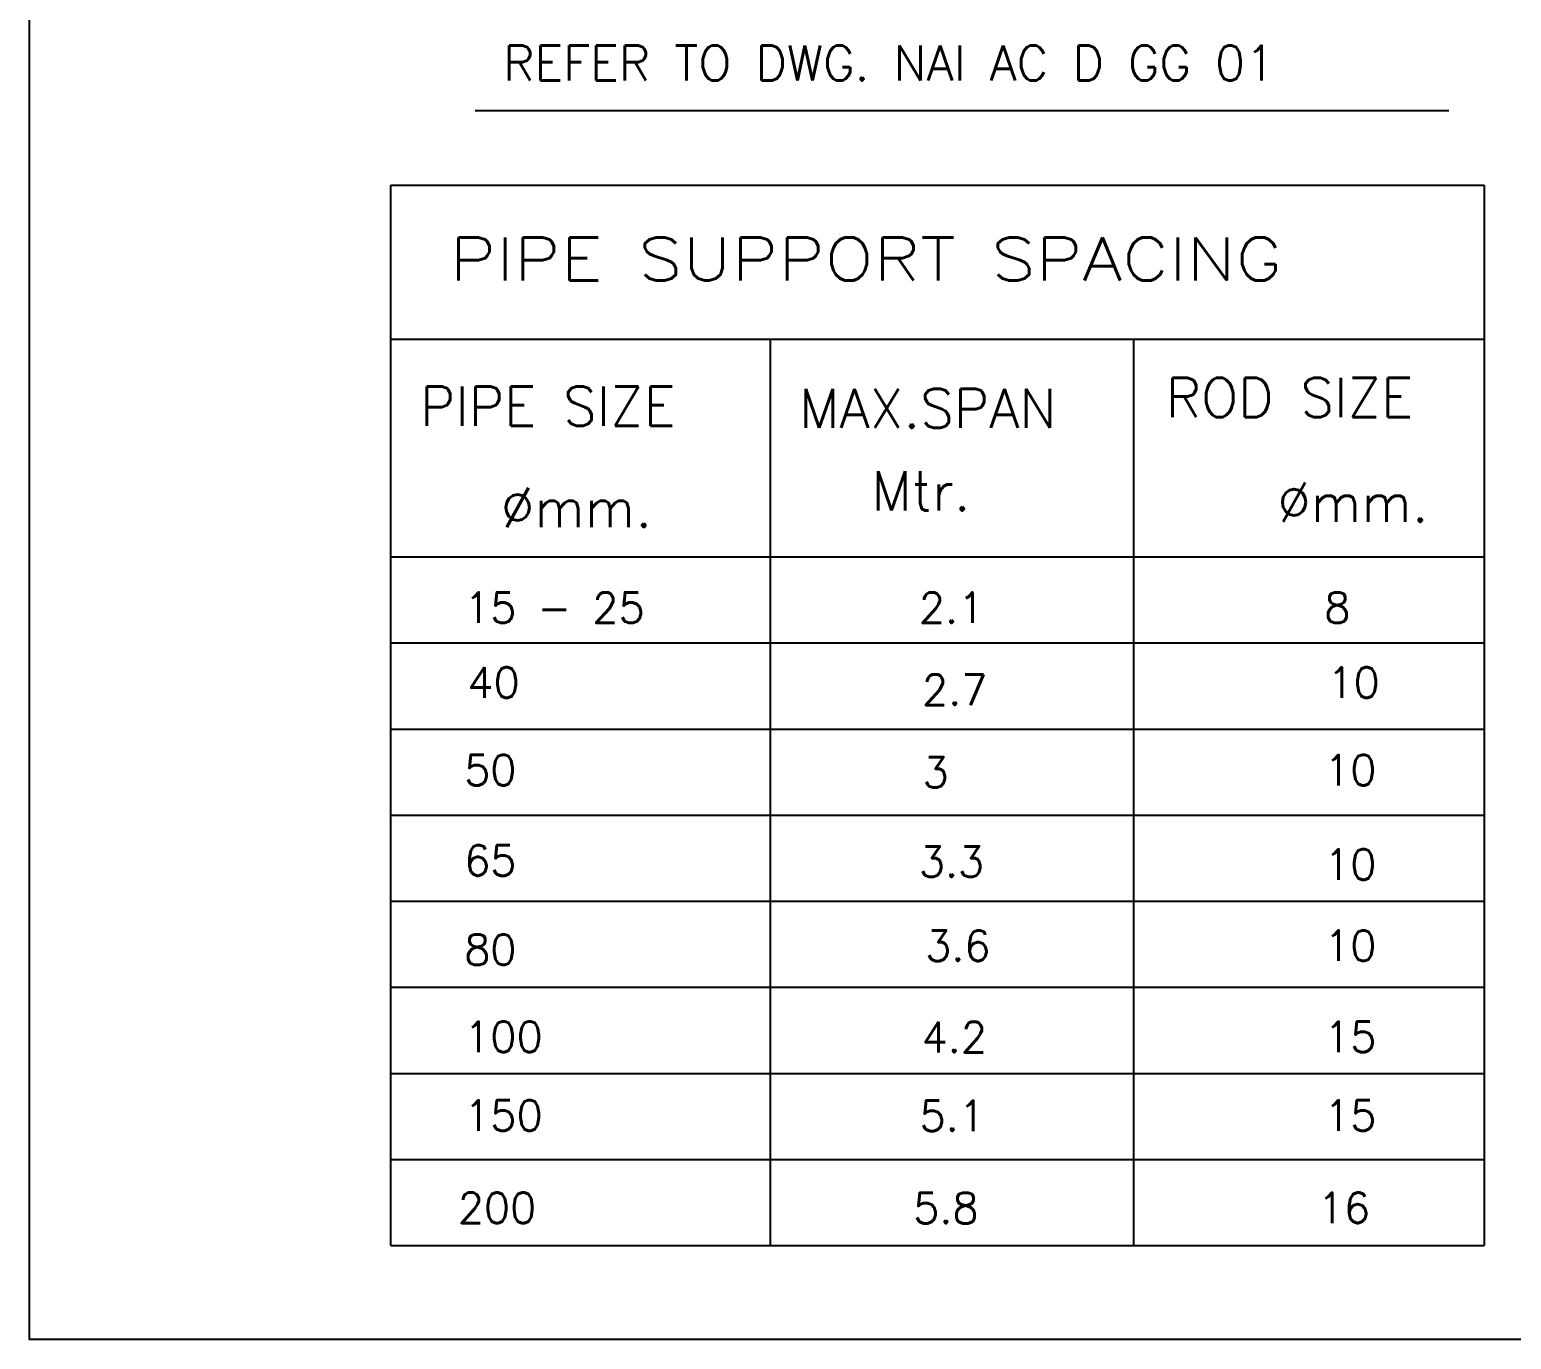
# Model space of a CAD drawing. Extents: x 462150 to 608263, y 35809 to 85242.
# Drawn here: x 493900 to 503844, y 44928 to 53715 of the extents above; entities that cross this region are included whole.
import ezdxf

# ---------------------------------------------------------------- set-up
doc = ezdxf.new("R2010")
doc.units = 0
doc.header["$LTSCALE"] = 500
doc.header["$MEASUREMENT"] = 0
for name, color, linetype in [('1', 7, 'Continuous'), ('MLEROY80', 2, 'Continuous'), ('Text', 50, 'Continuous')]:
    doc.layers.add(name, color=color, linetype=linetype)
doc.styles.add('ROMANC', font='romans.shx', dxfattribs={"width": 0.65, "height": 200})

msp = doc.modelspace()

# ---------------------------------------------------------------- linework, layer by layer
at = {"layer": '1'}
for p, q in [((496324, 45557.6), (496324, 52671.4)), ((496324, 52671.4), (503660.3, 52671.4)), ((503660.3, 52671.4), (503660.3, 45557.6)), ((496324, 51639.5), (503660.3, 51639.5)), ((498869.5, 51639.5), (498869.5, 45557.6)), ((501307.7, 51639.5), (501307.7, 45557.6)), ((496324, 50177.8), (503660.3, 50177.8))]:
    msp.add_line(p, q, dxfattribs=at)
at = {"layer": 'MLEROY80'}
msp.add_lwpolyline([(493899.8, 66699.1), (506272.1, 66699.1), (506272.1, 44927.8), (493899.8, 44927.8)], close=True, dxfattribs=at)
at = {"layer": 'Text'}
for p, q in [((496889.6, 53171.8), (503424.5, 53171.8)), ((496324, 49600.2), (503660.3, 49600.2)), ((496324, 49022.7), (503660.3, 49022.7)), ((496324, 48445.2), (503660.3, 48445.2)), ((496324, 47867.7), (503660.3, 47867.7)), ((496324, 47290.2), (503660.3, 47290.2)), ((496324, 46712.6), (503660.3, 46712.6)), ((496324, 46135.1), (503660.3, 46135.1)), ((496324, 45557.6), (503660.3, 45557.6))]:
    msp.add_line(p, q, dxfattribs=at)

# ---------------------------------------------------------------- texts
at = {"layer": 'Text', "style": 'ROMANC'}
for s, height, p in [('REFER TO DWG. NAI AC D GG 01', 235.2, (497077.2, 53373.2)), ('PIPE SIZE', 263.42, (496519.4, 51057.8)), ('ROD SIZE', 263.42, (501524.4, 51115.2)), ('MAX.SPAN', 263.42, (499063.8, 51042.5)), ('Mtr.', 263.42, (499549, 50488.5)), ('%%Cmm.', 263.42, (497061.7, 50377.3)), ('%%Cmm.', 263.42, (502272.9, 50412.6)), ('15 - 25', 204.8, (496816.1, 49734.3)), ('2.1', 204.8, (499867.3, 49734.3)), ('8', 204.8, (502587.6, 49734.3)), ('40', 204.8, (496837.6, 49232.6)), ('10', 204.8, (502609.1, 49232.6)), ('2.7', 204.8, (499888.8, 49183.9)), ('50', 204.8, (496816.1, 48644.8)), ('3', 204.8, (499891.6, 48629.6)), ('10', 204.8, (502587.6, 48644.8)), ('65', 204.8, (496816.1, 48038.7)), ('3.3', 204.8, (499867.3, 48030.3)), ('10', 204.8, (502587.6, 48011.9)), ('80', 204.8, (496816.1, 47440)), ('3.6', 204.8, (499909.8, 47466.3)), ('10', 204.8, (502587.6, 47466.8)), ('100', 204.8, (496816.1, 46855.4)), ('4.2', 204.8, (499885.7, 46853.2)), ('15', 204.8, (502587.6, 46855.4)), ('150', 204.8, (496816.1, 46327.6)), ('5.1', 204.8, (499872.3, 46325.5)), ('15', 204.8, (502587.6, 46327.6)), ('200', 204.8, (496773.1, 45708)), ('5.8', 204.8, (499829.3, 45705.9)), ('16', 204.8, (502544.6, 45708))]:
    msp.add_text(s, height=height, dxfattribs=at).set_placement(p)
at = {"layer": 'Text', "style": 'ROMANC', "width": 1.2}
msp.add_text('PIPE SUPPORT SPACING', height=289.766, dxfattribs=at).set_placement((496717.5, 52031.1))

doc.saveas('drawing.dxf')
